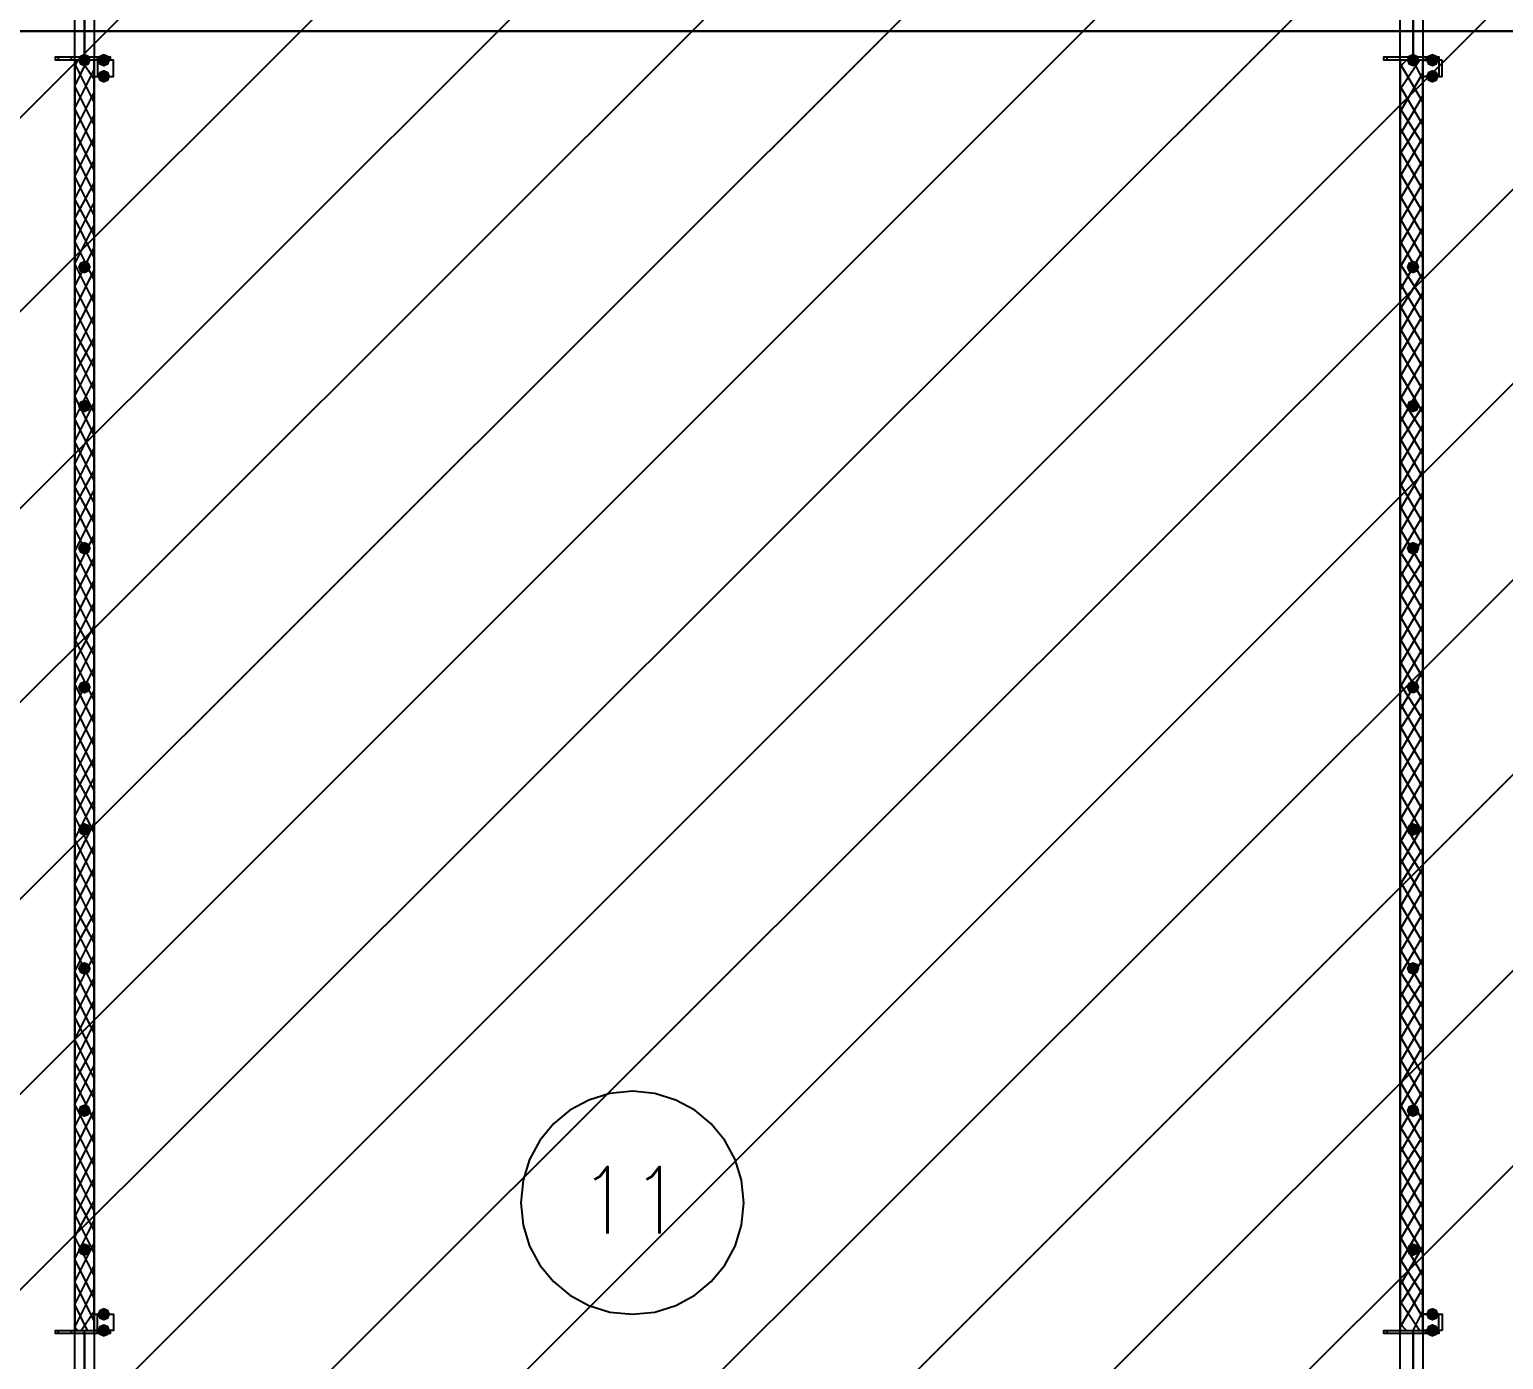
# Model space of a CAD drawing. Header units: millimetres. Extents: x 0 to 420, y 0 to 297.
# Drawn here: x 328.08 to 347.39, y 218.86 to 236.28 of the extents above; entities that cross this region are included whole.
import ezdxf

# ---------------------------------------------------------------- set-up
doc = ezdxf.new("R2010")
doc.units = ezdxf.units.MM
doc.layers.get('0').update_dxf_attribs({"linetype": 'CONTINUOUS'})
doc.styles.get("Standard").update_dxf_attribs({"font": 'STANDARD'})

msp = doc.modelspace()

# ---------------------------------------------------------------- hatches: boundary and pattern name
at = {"true_color": 0x000007}
for points in [[(328.887667, 235.881333), (328.862796, 235.821537), (328.803, 235.796667), (328.743204, 235.821537), (328.718333, 235.881333), (328.743204, 235.941129), (328.803, 235.966), (328.862796, 235.941129)], [(329.141667, 235.881333), (329.116796, 235.821537), (329.057, 235.796667), (328.997204, 235.821537), (328.972333, 235.881333), (328.997204, 235.941129), (329.057, 235.966), (329.116796, 235.941129)], [(346.286667, 235.881333), (346.261796, 235.821537), (346.202, 235.796667), (346.142204, 235.821537), (346.117333, 235.881333), (346.142204, 235.941129), (346.202, 235.966), (346.261796, 235.941129)], [(346.540667, 235.881333), (346.515796, 235.821537), (346.456, 235.796667), (346.396204, 235.821537), (346.371333, 235.881333), (346.396204, 235.941129), (346.456, 235.966), (346.515796, 235.941129)], [(329.141667, 235.669667), (329.116796, 235.609871), (329.057, 235.585), (328.997204, 235.609871), (328.972333, 235.669667), (328.997204, 235.729462), (329.057, 235.754333), (329.116796, 235.729463)], [(346.540667, 235.669667), (346.515796, 235.609871), (346.456, 235.585), (346.396204, 235.609871), (346.371333, 235.669667), (346.396204, 235.729462), (346.456, 235.754333), (346.515796, 235.729463)], [(328.887667, 233.172), (328.862796, 233.112204), (328.803, 233.087333), (328.743204, 233.112204), (328.718333, 233.172), (328.743204, 233.231796), (328.803, 233.256667), (328.862796, 233.231796)], [(346.286667, 233.172), (346.261796, 233.112204), (346.202, 233.087333), (346.142204, 233.112204), (346.117333, 233.172), (346.142204, 233.231796), (346.202, 233.256667), (346.261796, 233.231796)], [(328.887667, 231.351667), (328.862796, 231.291871), (328.803, 231.267), (328.743204, 231.291871), (328.718333, 231.351667), (328.743204, 231.411462), (328.803, 231.436333), (328.862796, 231.411463)], [(346.286667, 231.351667), (346.261796, 231.291871), (346.202, 231.267), (346.142204, 231.291871), (346.117333, 231.351667), (346.142204, 231.411462), (346.202, 231.436333), (346.261796, 231.411463)], [(328.887667, 229.489), (328.862796, 229.429204), (328.803, 229.404333), (328.743204, 229.429204), (328.718333, 229.489), (328.743204, 229.548796), (328.803, 229.573667), (328.862796, 229.548796)], [(346.286667, 229.489), (346.261796, 229.429204), (346.202, 229.404333), (346.142204, 229.429204), (346.117333, 229.489), (346.142204, 229.548796), (346.202, 229.573667), (346.261796, 229.548796)], [(328.887667, 227.668667), (328.862796, 227.608871), (328.803, 227.584), (328.743204, 227.608871), (328.718333, 227.668667), (328.743204, 227.728462), (328.803, 227.753333), (328.862796, 227.728463)], [(346.286667, 227.668667), (346.261796, 227.608871), (346.202, 227.584), (346.142204, 227.608871), (346.117333, 227.668667), (346.142204, 227.728462), (346.202, 227.753333), (346.261796, 227.728463)], [(328.887667, 225.806), (328.862796, 225.746204), (328.803, 225.721333), (328.743204, 225.746204), (328.718333, 225.806), (328.743204, 225.865796), (328.803, 225.890667), (328.862796, 225.865796)], [(346.286667, 225.806), (346.261796, 225.746204), (346.202, 225.721333), (346.142204, 225.746204), (346.117333, 225.806), (346.142204, 225.865796), (346.202, 225.890667), (346.261796, 225.865796)], [(328.887667, 223.985667), (328.862796, 223.925871), (328.803, 223.901), (328.743204, 223.925871), (328.718333, 223.985667), (328.743204, 224.045462), (328.803, 224.070333), (328.862796, 224.045463)], [(346.286667, 223.985667), (346.261796, 223.925871), (346.202, 223.901), (346.142204, 223.925871), (346.117333, 223.985667), (346.142204, 224.045462), (346.202, 224.070333), (346.261796, 224.045463)], [(328.887667, 222.123), (328.862796, 222.063204), (328.803, 222.038333), (328.743204, 222.063204), (328.718333, 222.123), (328.743204, 222.182796), (328.803, 222.207667), (328.862796, 222.182796)], [(346.286667, 222.123), (346.261796, 222.063204), (346.202, 222.038333), (346.142204, 222.063204), (346.117333, 222.123), (346.142204, 222.182796), (346.202, 222.207667), (346.261796, 222.182796)], [(328.887667, 220.302667), (328.862796, 220.242871), (328.803, 220.218), (328.743204, 220.242871), (328.718333, 220.302667), (328.743204, 220.362462), (328.803, 220.387333), (328.862796, 220.362463)], [(346.286667, 220.302667), (346.261796, 220.242871), (346.202, 220.218), (346.142204, 220.242871), (346.117333, 220.302667), (346.142204, 220.362462), (346.202, 220.387333), (346.261796, 220.362463)], [(329.141667, 219.456), (329.116796, 219.396204), (329.057, 219.371333), (328.997204, 219.396204), (328.972333, 219.456), (328.997204, 219.515796), (329.057, 219.540667), (329.116796, 219.515796)], [(346.540667, 219.456), (346.515796, 219.396204), (346.456, 219.371333), (346.396204, 219.396204), (346.371333, 219.456), (346.396204, 219.515796), (346.456, 219.540667), (346.515796, 219.515796)], [(329.141667, 219.244333), (329.116796, 219.184537), (329.057, 219.159667), (328.997204, 219.184537), (328.972333, 219.244333), (328.997204, 219.304129), (329.057, 219.329), (329.116796, 219.304129)], [(346.540667, 219.244333), (346.515796, 219.184537), (346.456, 219.159667), (346.396204, 219.184537), (346.371333, 219.244333), (346.396204, 219.304129), (346.456, 219.329), (346.515796, 219.304129)]]:
    msp.add_hatch(color=0, dxfattribs=at).paths.add_polyline_path(points, flags=0)

# ---------------------------------------------------------------- linework, layer by layer
at = {"color": 0, "true_color": 0x000003}
for points in [[(294.936334, 202.141666), (329.438, 236.600999)], [(297.476334, 202.141666), (331.978, 236.600999)], [(300.058667, 202.141666), (334.560334, 236.600999)], [(302.598667, 202.141666), (337.100334, 236.600999)], [(305.181, 202.141666), (339.682667, 236.600999)], [(307.763334, 202.141666), (342.222667, 236.600999)], [(310.303334, 202.141666), (344.805, 236.600999)], [(312.885667, 202.141666), (347.345, 236.600999)], [(315.425667, 202.141666), (349.927334, 236.600999)], [(318.008, 202.141666), (352.467334, 236.600999)], [(320.548, 202.141666), (355.049667, 236.600999)], [(323.130334, 202.141666), (357.589667, 236.600999)], [(325.670334, 202.141666), (360.172, 236.600999)], [(328.252667, 202.141666), (362.712, 236.600999)]]:
    msp.add_lwpolyline(points, dxfattribs=at)
at = {"color": 0, "true_color": 0x00002b}
for points in [[(328.676, 202.141667), (328.676, 236.601), (311.573333, 236.601), (311.573333, 202.141667)], [(346.032667, 236.601), (328.93, 236.601), (328.93, 202.141667), (346.032667, 202.141667)], [(363.431667, 202.141667), (363.431667, 236.601), (346.329, 236.601), (346.329, 202.141667)]]:
    msp.add_lwpolyline(points, close=True, dxfattribs=at)
at = {"color": 0, "true_color": 0x000007}
for points in [[(329.141667, 235.881333), (328.422, 235.881333), (328.422, 235.923667), (328.803, 235.923667), (328.803, 236.601), (328.422, 236.601), (329.141667, 236.601), (328.803, 236.601), (328.803, 235.923667), (329.141667, 235.923667)], [(346.540667, 235.881333), (345.821, 235.881333), (345.821, 235.923667), (346.202, 235.923667), (346.202, 236.601), (345.821, 236.601), (346.540667, 236.601), (346.202, 236.601), (346.202, 235.923667), (346.540667, 235.923667)], [(242.189, 236.262333), (242.189, 205.613), (258.868333, 205.613), (258.868333, 236.262333), (392.557, 236.262333), (392.557, 120.311333), (258.868333, 120.311333), (258.868333, 150.960667), (242.189, 150.960667), (242.189, 120.311333), (108.500333, 120.311333), (108.500333, 236.262333)], [(328.93, 219.244333), (328.93, 235.881333), (328.676, 235.881333), (328.676, 219.244333)], [(329.184, 235.881333), (328.972333, 235.881333), (328.972333, 235.669667), (329.184, 235.669667), (329.184, 235.881333), (328.93, 235.881333), (328.93, 235.669667), (329.184, 235.669667)], [(346.329, 219.244333), (346.329, 235.881333), (346.032667, 235.881333), (346.032667, 219.244333)], [(346.583, 235.881333), (346.329, 235.881333), (346.329, 235.669667), (346.583, 235.669667)], [(346.540667, 235.881333), (346.540667, 235.669667), (346.329, 235.669667), (346.329, 235.881333)], [(329.184, 219.244333), (328.972333, 219.244333), (328.972333, 219.456), (329.184, 219.456), (329.184, 219.244333), (328.93, 219.244333), (328.93, 219.456), (329.184, 219.456)], [(346.583, 219.244333), (346.329, 219.244333), (346.329, 219.456), (346.583, 219.456)], [(346.540667, 219.244333), (346.540667, 219.456), (346.329, 219.456), (346.329, 219.244333)], [(329.141667, 218.482333), (328.422, 218.482333), (328.422, 218.524667), (328.803, 218.524667), (328.803, 219.202), (328.422, 219.202), (328.422, 219.244333), (329.141667, 219.244333), (329.141667, 219.202), (328.803, 219.202), (328.803, 218.524667), (329.141667, 218.524667)], [(346.540667, 218.482333), (345.821, 218.482333), (345.821, 218.524667), (346.202, 218.524667), (346.202, 219.202), (345.821, 219.202), (345.821, 219.244333), (346.540667, 219.244333), (346.540667, 219.202), (346.202, 219.202), (346.202, 218.524667), (346.540667, 218.524667)]]:
    msp.add_lwpolyline(points, close=True, dxfattribs=at)
for points in [[(328.803, 235.881333), (328.803, 236.601)], [(346.202, 235.881333), (346.202, 236.601)], [(328.464333, 235.881333), (328.464333, 235.923667)], [(328.633667, 235.881333), (328.633667, 235.923667)], [(328.972333, 235.881333), (328.972333, 235.923667)], [(329.141667, 235.881333), (329.141667, 235.923667)], [(345.863333, 235.881333), (345.863333, 235.923667)], [(346.032667, 235.881333), (346.032667, 235.923667)], [(346.371333, 235.881333), (346.371333, 235.923667)], [(346.540667, 235.881333), (346.540667, 235.923667)], [(328.676, 235.796667), (328.718333, 235.881333)], [(328.676, 235.542667), (328.845333, 235.881333)], [(328.93, 235.331), (328.676, 235.839)], [(328.676, 235.246333), (328.93, 235.754333)], [(328.93, 235.627333), (328.760667, 235.881333)], [(346.032667, 235.796667), (346.117333, 235.881333)], [(346.032667, 235.500333), (346.286667, 235.881333)], [(346.329, 235.331), (346.032667, 235.839)], [(346.032667, 235.204), (346.329, 235.712)], [(346.329, 235.627333), (346.202, 235.881333)], [(328.93, 235.034667), (328.676, 235.542667)], [(346.329, 235.034667), (346.032667, 235.542667)], [(328.676, 234.95), (328.93, 235.458)], [(346.032667, 234.907667), (346.329, 235.415667)], [(328.93, 234.738333), (328.676, 235.246333)], [(328.676, 234.653667), (328.93, 235.161667)], [(346.329, 234.780667), (346.032667, 235.246333)], [(328.93, 234.442), (328.676, 234.95)], [(346.032667, 234.653667), (346.329, 235.119333)], [(346.329, 234.484333), (346.032667, 234.992333)], [(328.676, 234.357333), (328.93, 234.865333)], [(346.032667, 234.357333), (346.329, 234.865333)], [(328.93, 234.145667), (328.676, 234.653667)], [(328.676, 234.061), (328.93, 234.569)], [(346.329, 234.188), (346.032667, 234.696)], [(346.032667, 234.061), (346.329, 234.569)], [(328.93, 233.849333), (328.676, 234.357333)], [(346.329, 233.891667), (346.032667, 234.399667)], [(328.676, 233.807), (328.93, 234.272667)], [(346.032667, 233.764667), (346.329, 234.272667)], [(328.93, 233.595333), (328.676, 234.061)], [(328.676, 233.510667), (328.93, 234.018667)], [(346.329, 233.595333), (346.032667, 234.103333)], [(346.032667, 233.468333), (346.329, 233.976333)], [(328.93, 233.299), (328.676, 233.807)], [(346.329, 233.299), (346.032667, 233.807)], [(328.676, 233.214333), (328.93, 233.722333)], [(346.032667, 233.172), (346.329, 233.68)], [(328.93, 233.002667), (328.676, 233.510667)], [(328.676, 232.918), (328.93, 233.426)], [(346.329, 233.002667), (346.032667, 233.510667)], [(328.93, 232.706333), (328.676, 233.214333)], [(346.032667, 232.875667), (346.329, 233.383667)], [(346.329, 232.748667), (346.032667, 233.214333)], [(328.676, 232.621667), (328.93, 233.129667)], [(346.032667, 232.621667), (346.329, 233.087333)], [(328.93, 232.41), (328.676, 232.918)], [(328.676, 232.325333), (328.93, 232.833333)], [(346.329, 232.452333), (346.032667, 232.960333)], [(346.032667, 232.325333), (346.329, 232.833333)], [(328.93, 232.113667), (328.676, 232.621667)], [(346.329, 232.156), (346.032667, 232.664)], [(328.676, 232.029), (328.93, 232.537)], [(346.032667, 232.029), (346.329, 232.537)], [(328.93, 231.859667), (328.676, 232.325333)], [(328.676, 231.775), (328.93, 232.240667)], [(346.329, 231.859667), (346.032667, 232.367667)], [(346.032667, 231.732667), (346.329, 232.240667)], [(328.93, 231.563333), (328.676, 232.071333)], [(346.329, 231.563333), (346.032667, 232.071333)], [(328.676, 231.478667), (328.93, 231.986667)], [(346.032667, 231.436333), (346.329, 231.944333)], [(328.93, 231.267), (328.676, 231.775)], [(328.676, 231.182333), (328.93, 231.690333)], [(346.329, 231.267), (346.032667, 231.775)], [(328.93, 230.970667), (328.676, 231.478667)], [(346.032667, 231.14), (346.329, 231.648)], [(346.329, 231.013), (346.032667, 231.478667)], [(328.676, 230.886), (328.93, 231.394)], [(346.032667, 230.886), (346.329, 231.351667)], [(328.93, 230.674333), (328.676, 231.182333)], [(328.676, 230.589667), (328.93, 231.097667)], [(346.329, 230.716667), (346.032667, 231.224667)], [(346.032667, 230.589667), (346.329, 231.097667)], [(328.93, 230.378), (328.676, 230.886)], [(346.329, 230.420333), (346.032667, 230.928333)], [(328.676, 230.293333), (328.93, 230.801333)], [(346.032667, 230.293333), (346.329, 230.801333)], [(328.93, 230.081667), (328.676, 230.589667)], [(328.676, 230.039333), (328.93, 230.505)], [(346.329, 230.124), (346.032667, 230.632)], [(346.032667, 229.997), (346.329, 230.505)], [(346.329, 229.827667), (346.032667, 230.335667)], [(328.93, 229.827667), (328.676, 230.293333)], [(328.676, 229.743), (328.93, 230.251)], [(346.032667, 229.700667), (346.329, 230.208667)], [(328.93, 229.531333), (328.676, 230.039333)], [(328.676, 229.446667), (328.93, 229.954667)], [(346.329, 229.531333), (346.032667, 230.039333)], [(346.032667, 229.404333), (346.329, 229.912333)], [(328.93, 229.235), (328.676, 229.743)], [(346.329, 229.235), (346.032667, 229.743)], [(328.676, 229.150333), (328.93, 229.658333)], [(346.032667, 229.108), (346.329, 229.616)], [(328.93, 228.938667), (328.676, 229.446667)], [(328.676, 228.854), (328.93, 229.362)], [(346.329, 228.981), (346.032667, 229.446667)], [(328.93, 228.642333), (328.676, 229.150333)], [(346.032667, 228.854), (346.329, 229.319667)], [(346.329, 228.684667), (346.032667, 229.192667)], [(328.676, 228.557667), (328.93, 229.065667)], [(346.032667, 228.557667), (346.329, 229.065667)], [(328.93, 228.346), (328.676, 228.854)], [(328.676, 228.261333), (328.93, 228.769333)], [(346.329, 228.388333), (346.032667, 228.896333)], [(346.032667, 228.261333), (346.329, 228.769333)], [(346.329, 228.092), (346.032667, 228.6)], [(328.93, 228.092), (328.676, 228.557667)], [(328.676, 228.007333), (328.93, 228.473)], [(346.032667, 227.965), (346.329, 228.473)], [(328.93, 227.795667), (328.676, 228.303667)], [(328.676, 227.711), (328.93, 228.219)], [(346.329, 227.795667), (346.032667, 228.303667)], [(346.032667, 227.668667), (346.329, 228.176667)], [(328.93, 227.499333), (328.676, 228.007333)], [(346.329, 227.499333), (346.032667, 228.007333)], [(328.676, 227.414667), (328.93, 227.922667)], [(346.032667, 227.372333), (346.329, 227.880333)], [(328.93, 227.203), (328.676, 227.711)], [(328.676, 227.118333), (328.93, 227.626333)], [(346.329, 227.245333), (346.032667, 227.711)], [(328.93, 226.906667), (328.676, 227.414667)], [(346.032667, 227.118333), (346.329, 227.584)], [(346.329, 226.949), (346.032667, 227.457)], [(328.676, 226.822), (328.93, 227.33)], [(346.032667, 226.822), (346.329, 227.33)], [(328.93, 226.610333), (328.676, 227.118333)], [(328.676, 226.525667), (328.93, 227.033667)], [(346.329, 226.652667), (346.032667, 227.160667)], [(346.032667, 226.525667), (346.329, 227.033667)], [(346.329, 226.356333), (346.032667, 226.864333)], [(328.93, 226.314), (328.676, 226.822)], [(328.676, 226.271667), (328.93, 226.737333)], [(346.032667, 226.229333), (346.329, 226.737333)], [(328.93, 226.06), (328.676, 226.525667)], [(328.676, 225.975333), (328.93, 226.483333)], [(346.329, 226.06), (346.032667, 226.568)], [(346.032667, 225.933), (346.329, 226.441)], [(328.93, 225.763667), (328.676, 226.271667)], [(346.329, 225.763667), (346.032667, 226.271667)], [(328.676, 225.679), (328.93, 226.187)], [(346.032667, 225.636667), (346.329, 226.144667)], [(328.93, 225.467333), (328.676, 225.975333)], [(328.676, 225.382667), (328.93, 225.890667)], [(346.329, 225.467333), (346.032667, 225.975333)], [(328.93, 225.171), (328.676, 225.679)], [(346.032667, 225.340333), (346.329, 225.848333)], [(346.329, 225.213333), (346.032667, 225.679)], [(328.676, 225.086333), (328.93, 225.594333)], [(346.032667, 225.086333), (346.329, 225.552)], [(328.93, 224.874667), (328.676, 225.382667)], [(328.676, 224.79), (328.93, 225.298)], [(346.329, 224.917), (346.032667, 225.425)], [(346.032667, 224.79), (346.329, 225.298)], [(328.93, 224.578333), (328.676, 225.086333)], [(346.329, 224.620667), (346.032667, 225.128667)], [(328.676, 224.493667), (328.93, 225.001667)], [(346.032667, 224.493667), (346.329, 225.001667)], [(328.93, 224.324333), (328.676, 224.79)], [(328.676, 224.239667), (328.93, 224.705333)], [(346.329, 224.324333), (346.032667, 224.832333)], [(346.032667, 224.197333), (346.329, 224.705333)], [(328.93, 224.028), (328.676, 224.536)], [(346.329, 224.028), (346.032667, 224.536)], [(328.676, 223.943333), (328.93, 224.451333)], [(346.032667, 223.901), (346.329, 224.409)], [(328.93, 223.731667), (328.676, 224.239667)], [(328.676, 223.647), (328.93, 224.155)], [(346.329, 223.731667), (346.032667, 224.239667)], [(328.93, 223.435333), (328.676, 223.943333)], [(346.032667, 223.604667), (346.329, 224.112667)], [(346.329, 223.477667), (346.032667, 223.943333)], [(328.676, 223.350667), (328.93, 223.858667)], [(346.032667, 223.350667), (346.329, 223.816333)], [(328.93, 223.139), (328.676, 223.647)], [(328.676, 223.054333), (328.93, 223.562333)], [(346.329, 223.181333), (346.032667, 223.689333)], [(346.032667, 223.054333), (346.329, 223.562333)], [(328.93, 222.842667), (328.676, 223.350667)], [(346.329, 222.885), (346.032667, 223.393)], [(328.676, 222.758), (328.93, 223.266)], [(346.032667, 222.758), (346.329, 223.266)], [(328.93, 222.546333), (328.676, 223.054333)], [(328.676, 222.504), (328.93, 222.969667)], [(346.329, 222.588667), (346.032667, 223.096667)], [(346.032667, 222.461667), (346.329, 222.969667)], [(346.329, 222.292333), (346.032667, 222.800333)], [(328.93, 222.292333), (328.676, 222.758)], [(328.676, 222.207667), (328.93, 222.715667)], [(346.032667, 222.165333), (346.329, 222.673333)], [(328.93, 221.996), (328.676, 222.504)], [(328.676, 221.911333), (328.93, 222.419333)], [(346.329, 221.996), (346.032667, 222.504)], [(328.93, 221.699667), (328.676, 222.207667)], [(337.439, 220.9165), (337.409328, 221.210844), (337.324228, 221.484996), (337.189572, 221.733083), (337.011232, 221.949232), (336.795083, 222.127572), (336.546996, 222.262228), (336.272844, 222.347328), (335.9785, 222.377), (335.684156, 222.347328), (335.410004, 222.262228), (335.161917, 222.127572), (334.945768, 221.949232), (334.767428, 221.733083), (334.632772, 221.484996), (334.547672, 221.210844), (334.518, 220.9165)], [(346.032667, 221.869), (346.329, 222.377)], [(346.329, 221.699667), (346.032667, 222.207667)], [(328.676, 221.615), (328.93, 222.123)], [(346.032667, 221.572667), (346.329, 222.080667)], [(328.93, 221.403333), (328.676, 221.911333)], [(328.676, 221.318667), (328.93, 221.826667)], [(346.329, 221.445667), (346.032667, 221.911333)], [(328.93, 221.107), (328.676, 221.615)], [(346.032667, 221.318667), (346.329, 221.784333)], [(346.329, 221.149333), (346.032667, 221.657333)], [(328.676, 221.022333), (328.93, 221.530333)], [(346.032667, 221.022333), (346.329, 221.530333)], [(328.93, 220.810667), (328.676, 221.318667)], [(328.676, 220.726), (328.93, 221.234)], [(346.329, 220.853), (346.032667, 221.361)], [(346.032667, 220.726), (346.329, 221.234)], [(346.329, 220.556667), (346.032667, 221.064667)], [(328.93, 220.556667), (328.676, 221.022333)], [(328.676, 220.472), (328.93, 220.937667)], [(334.518, 220.9165), (334.547672, 220.622156), (334.632772, 220.348004), (334.767428, 220.099917), (334.945768, 219.883768), (335.161917, 219.705428), (335.410004, 219.570772), (335.684156, 219.485672), (335.9785, 219.456), (336.272844, 219.485672), (336.546996, 219.570772), (336.795083, 219.705428), (337.011232, 219.883768), (337.189572, 220.099917), (337.324228, 220.348004), (337.409328, 220.622156), (337.439, 220.9165)], [(346.032667, 220.429667), (346.329, 220.937667)], [(328.93, 220.260333), (328.676, 220.768333)], [(328.676, 220.175667), (328.93, 220.683667)], [(346.329, 220.260333), (346.032667, 220.768333)], [(328.93, 219.964), (328.676, 220.472)], [(346.032667, 220.133333), (346.329, 220.641333)], [(346.329, 219.964), (346.032667, 220.472)], [(328.676, 219.879333), (328.93, 220.387333)], [(346.032667, 219.837), (346.329, 220.345)], [(328.93, 219.667667), (328.676, 220.175667)], [(328.676, 219.583), (328.93, 220.091)], [(346.329, 219.71), (346.032667, 220.175667)], [(328.93, 219.371333), (328.676, 219.879333)], [(346.032667, 219.583), (346.329, 220.048667)], [(346.329, 219.413667), (346.032667, 219.921667)], [(328.676, 219.286667), (328.93, 219.794667)], [(346.032667, 219.286667), (346.329, 219.794667)], [(328.845333, 219.244333), (328.676, 219.583)], [(328.760667, 219.244333), (328.93, 219.498333)], [(346.286667, 219.244333), (346.032667, 219.625333)], [(346.202, 219.244333), (346.329, 219.498333)], [(346.117333, 219.244333), (346.032667, 219.329)], [(328.464333, 219.202), (328.464333, 219.244333)], [(328.633667, 219.202), (328.633667, 219.244333)], [(328.718333, 219.244333), (328.676, 219.286667)], [(328.803, 218.482333), (328.803, 219.244333)], [(328.972333, 219.202), (328.972333, 219.244333)], [(329.141667, 219.202), (329.141667, 219.244333)], [(345.863333, 219.202), (345.863333, 219.244333)], [(346.032667, 219.202), (346.032667, 219.244333)], [(346.202, 218.482333), (346.202, 219.244333)], [(346.371333, 219.202), (346.371333, 219.244333)], [(346.540667, 219.202), (346.540667, 219.244333)]]:
    msp.add_lwpolyline(points, dxfattribs=at)
at = {"color": 0, "true_color": 0x0000fe}
msp.add_lwpolyline([(242.189, 236.262333), (108.500333, 236.262333), (108.500333, 120.311333), (242.189, 120.311333), (242.189, 150.960667), (258.868333, 150.960667), (258.868333, 120.311333), (392.557, 120.311333), (392.557, 236.262333), (258.868333, 236.262333), (258.868333, 205.613), (242.189, 205.613)], close=True, dxfattribs=at)

# ---------------------------------------------------------------- texts
at = {"color": 0, "true_color": 0x000007, "insert": (335.28, 221.386363), "char_height": 0.872032, "width": 0.67824709, "attachment_point": 1}
msp.add_mtext('11', dxfattribs=at)

doc.saveas('drawing.dxf')
